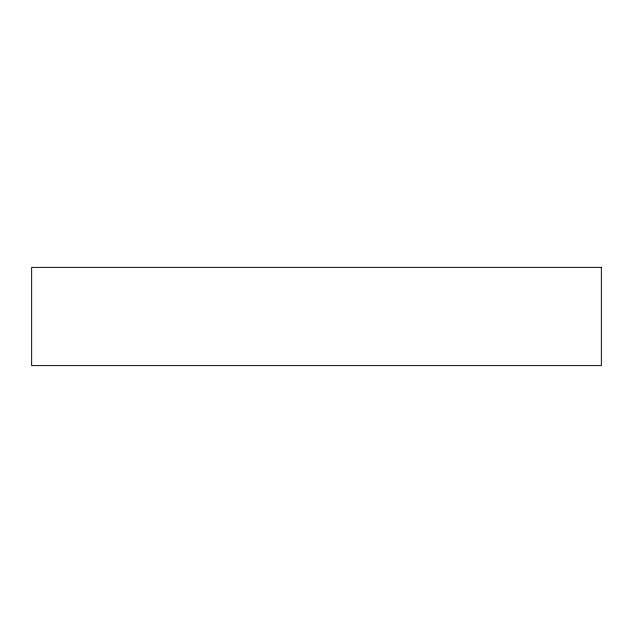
<?xml version="1.0" encoding="UTF-8"?>
<svg xmlns="http://www.w3.org/2000/svg" width="633" height="633" viewBox="0 0 633 633"><rect width="100%" height="100%" fill="white"/><g stroke="black" fill="none" stroke-linecap="round" stroke-linejoin="round"><path stroke-width="0.95" d="M601.35 267.387L31.65 267.387L31.65 365.613L601.35 365.613L601.35 267.387"/></g></svg>
